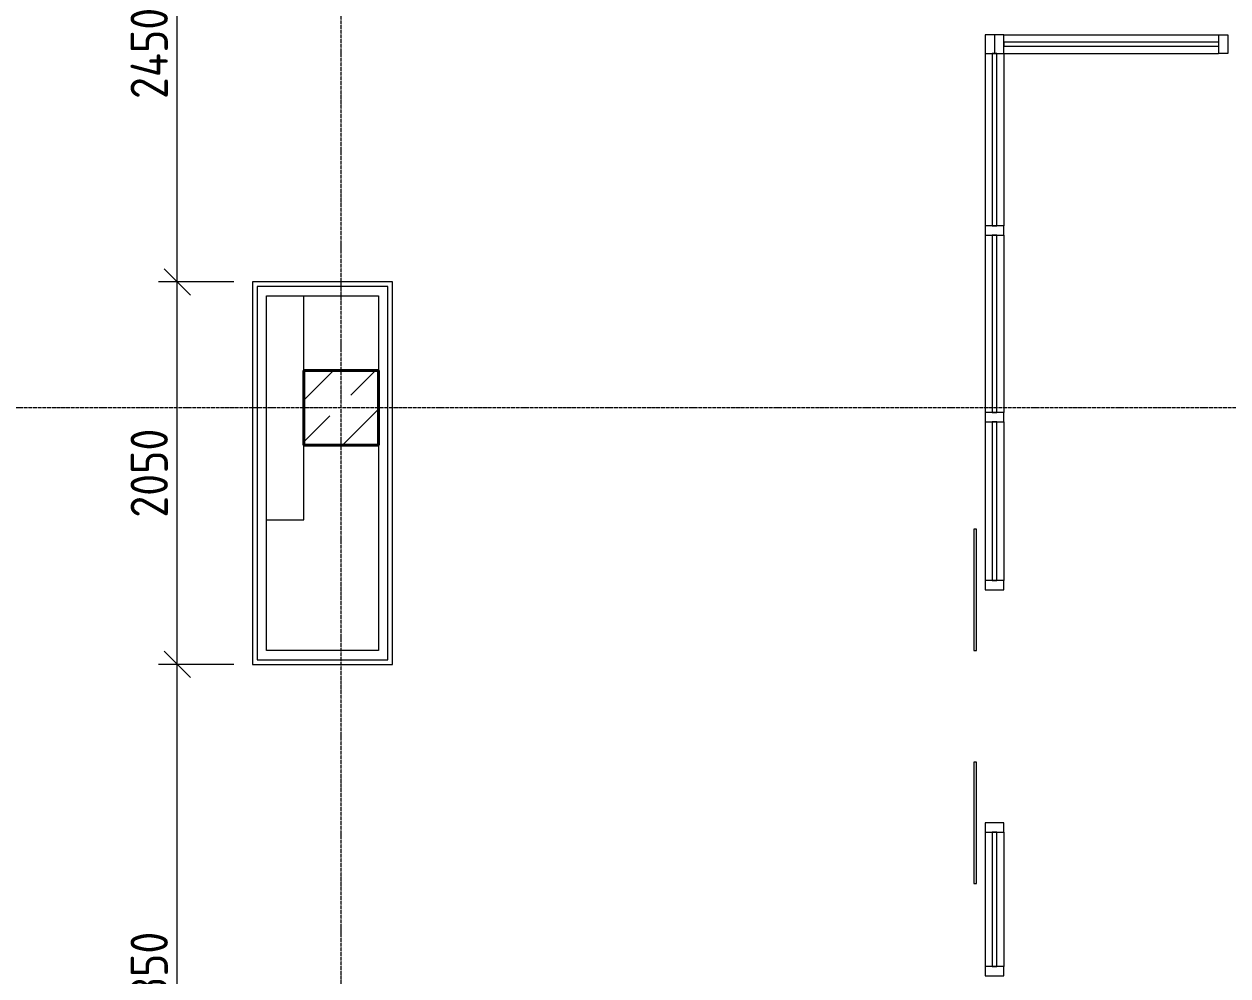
# Model space of a CAD drawing. Header units: millimetres. Extents: x -56773 to 221258, y -262288 to 26541.
# Drawn here: x -9616 to -3166, y -37105 to -32002 of the extents above; entities that cross this region are included whole.
import ezdxf

# ---------------------------------------------------------------- set-up
doc = ezdxf.new("R2010")
doc.units = ezdxf.units.MM
doc.linetypes.add('ADSK_Линия сетки', pattern=[25, 20, -2.5, 0, -2.5])
for name, color, linetype, lineweight in [('Витраж', 7, 'Continuous', 9), ('Двери', 7, 'Continuous', 9), ('Несущие колонны', 7, 'Continuous', 18), ('Оси', 7, 'Continuous', 9), ('Панели витража', 7, 'Continuous', 9), ('Перекрытие', 7, 'Continuous', 18), ('Размеры', 7, 'Continuous', 9), ('Стены несущие', 7, 'Continuous', 30), ('Стены отделка', 7, 'Continuous', 30), ('Стены штриховка', 7, 'Continuous', 9), ('Узлы', 7, 'Continuous', 18)]:
    doc.layers.add(name, color=color, linetype=linetype, lineweight=lineweight)
doc.styles.add('GOST Common_3', font='', dxfattribs={"width": 0.9, "height": 200})
doc.styles.get('GOST Common_3').set_extended_font_data('GOST Common')
doc.dimstyles.new('ADSK_Основной_2_0_2', dxfattribs={"dimscale": 304.8, "dimtxt": 201.142999, "dimasz": 0.463911, "dimexe": 0.328084, "dimexo": 0.328084, "dimgap": 0.164042, "dimtad": 1, "dimdec": 3, "dimrnd": 0.001, "dimdsep": 46, "dimtxsty": 'GOST Common_3', "dimblk1": 'OBLIQUE', "dimblk2": 'OBLIQUE', "dimsah": 1, "dimcen": 0.09, "dimdle": 0.328084, "dimazin": 2, "dimtfac": 1, "dimtdec": 4, "dimtix": 1, "dimtmove": 0, "dimatfit": 3, "dimfxl": 1, "dimtvp": 1, "dimtolj": 1, "dimtzin": 0, "dimlwd": 20, "dimlwe": 20, "dimarcsym": 2})

# ---------------------------------------------------------------- blocks, each defined once
blk = doc.blocks.new('ADSK_КолоннаЖБ_Прямоугольная - 400x400 мм-1807142-Кладочный план 1-го этажа')
at = {"layer": 'Несущие колонны', "lineweight": 40}
for p, q in [((-200, 200), (200, 200)), ((-200, -200), (-200, 200)), ((200, 200), (200, -200)), ((200, -200), (-200, -200))]:
    blk.add_line(p, q, dxfattribs=at)
blk = doc.blocks.new('Прямоугольный импост - 50х100 мм-3521548-Кладочный план 1-го этажа')
at = {"layer": 'Витраж', "lineweight": 18}
for p, q in [((-50, 50), (0, 50)), ((-50, -50), (-50, 50)), ((0, 50), (0, -50)), ((0, -50), (-50, -50))]:
    blk.add_line(p, q, dxfattribs=at)
blk = doc.blocks.new('Квадратный угловой импост - 100х100 мм-3520843-Кладочный план 1-го этажа')
at = {"layer": 'Витраж', "lineweight": 18}
for p, q in [((-50, 50), (50, 50)), ((-50, -50), (-50, 50)), ((50, 50), (50, -50)), ((50, -50), (-50, -50))]:
    blk.add_line(p, q, dxfattribs=at)
blk = doc.blocks.new('Системная панель - ADSK_Cтеклопакет_25-3520712-Кладочный план 1-го этажа')
at = {"layer": 'Панели витража', "lineweight": 18}
for p, q in [((425, 12.5), (-425, 12.5)), ((-425, 12.5), (-425, -12.5)), ((425, -12.5), (425, 12.5)), ((-425, -12.5), (425, -12.5))]:
    blk.add_line(p, q, dxfattribs=at)
blk = doc.blocks.new('Прямоугольный импост - 300х100 уширенный профиль-3396084-Кладочный план 1-го этажа')
at = {"layer": 'Витраж'}
for p, q in [((-3050, 12530), (-3050, 11810)), ((-2950, 12530), (-2950, 11810))]:
    blk.add_line(p, q, dxfattribs=at)
blk = doc.blocks.new('Прямоугольный импост - 50х100-V5-Кладочный план 1-го этажа')
at = {"layer": 'Витраж', "lineweight": 18}
for p, q in [((-25, 50), (25, 50)), ((-25, -50), (-25, 50)), ((25, 50), (25, -50)), ((25, -50), (-25, -50))]:
    blk.add_line(p, q, dxfattribs=at)
blk = doc.blocks.new('Витраж-Витрина-Дв_2_ - Двустворчатая дверь витрины Двр-4-3529908-Кладочный план 1-го этажа')
at = {"layer": 'Узлы'}
for p, q in [((-300, 110.55), (-950, 110.55)), ((-950, 110.55), (-950, 96.55)), ((-950, 96.55), (-300, 96.55)), ((-300, 96.55), (-300, 110.55)), ((950, 110.55), (300, 110.55)), ((300, 110.55), (300, 96.55)), ((300, 96.55), (950, 96.55)), ((950, 96.55), (950, 110.55))]:
    blk.add_line(p, q, dxfattribs=at)
blk = doc.blocks.new('Системная панель - ADSK_Cтеклопакет_25-V6-Кладочный план 1-го этажа')
at = {"layer": 'Панели витража', "lineweight": 18}
for p, q in [((360, 12.5), (-360, 12.5)), ((-360, 12.5), (-360, -12.5)), ((360, -12.5), (360, 12.5)), ((-360, -12.5), (360, -12.5))]:
    blk.add_line(p, q, dxfattribs=at)
blk = doc.blocks.new('Прямоугольный импост - 300х100 уширенный профиль-3520708-Кладочный план 1-го этажа')
at = {"layer": 'Витраж'}
for p, q in [((-5750, 14730), (-5750, 13880)), ((-5650, 14730), (-5650, 13880))]:
    blk.add_line(p, q, dxfattribs=at)
blk = doc.blocks.new('Системная панель - ADSK_Cтеклопакет_25-3520858-Кладочный план 1-го этажа')
at = {"layer": 'Панели витража', "lineweight": 18}
for p, q in [((475, 12.5), (-475, 12.5)), ((-475, 12.5), (-475, -12.5)), ((475, -12.5), (475, 12.5)), ((-475, -12.5), (475, -12.5))]:
    blk.add_line(p, q, dxfattribs=at)
blk = doc.blocks.new('Прямоугольный импост - 300х100 уширенный профиль-3520853-Кладочный план 1-го этажа')
at = {"layer": 'Витраж'}
for p, q in [((-5750, 15730), (-5750, 14780)), ((-5650, 15730), (-5650, 14780))]:
    blk.add_line(p, q, dxfattribs=at)
blk = doc.blocks.new('Прямоугольный импост - 50х100-V9-Кладочный план 1-го этажа')
at = {"layer": 'Витраж', "lineweight": 18}
for p, q in [((-25, 50), (25, 50)), ((-25, -50), (-25, 50)), ((25, 50), (25, -50)), ((25, -50), (-25, -50))]:
    blk.add_line(p, q, dxfattribs=at)
blk = doc.blocks.new('Системная панель - ADSK_Cтеклопакет_25-3520860-Кладочный план 1-го этажа')
at = {"layer": 'Панели витража', "lineweight": 18}
for p, q in [((462.5, 12.5), (-462.5, 12.5)), ((-462.5, 12.5), (-462.5, -12.5)), ((462.5, -12.5), (462.5, 12.5)), ((-462.5, -12.5), (462.5, -12.5))]:
    blk.add_line(p, q, dxfattribs=at)
blk = doc.blocks.new('Прямоугольный импост - 300х100 уширенный профиль-3520856-Кладочный план 1-го этажа')
at = {"layer": 'Витраж'}
for p, q in [((-5750, 16705), (-5750, 15780)), ((-5650, 16705), (-5650, 15780))]:
    blk.add_line(p, q, dxfattribs=at)
blk = doc.blocks.new('Системная панель - ADSK_Cтеклопакет_25 мм-3521536-Кладочный план 1-го этажа')
at = {"layer": 'Панели витража', "lineweight": 18}
for p, q in [((-575, 12.5), (575, 12.5)), ((-575, -12.5), (-575, 12.5)), ((575, -12.5), (575, 12.5)), ((575, -12.5), (-575, -12.5))]:
    blk.add_line(p, q, dxfattribs=at)
blk = doc.blocks.new('Прямоугольный импост - 300х100 уширенный профиль-3525578-Кладочный план 1-го этажа')
at = {"layer": 'Витраж'}
for p, q in [((-4450, 16805), (-3300, 16805)), ((-4450, 16705), (-3300, 16705))]:
    blk.add_line(p, q, dxfattribs=at)
blk = doc.blocks.new('Прямоугольный импост - 50х100 мм-3525556-Кладочный план 1-го этажа')
at = {"layer": 'Витраж', "lineweight": 18}
for p, q in [((25, 50), (-25, 50)), ((-25, 50), (-25, -50)), ((25, 50), (25, -50)), ((-25, -50), (25, -50))]:
    blk.add_line(p, q, dxfattribs=at)
blk = doc.blocks.new('_Oblique')
at = {"color": 0, "linetype": 'ByBlock', "lineweight": -2}
blk.add_line((-0.5, -0.5), (0.5, 0.5), dxfattribs=at)
blk = doc.blocks.new('*D3914')
at = {"layer": 'Defpoints', "color": 0, "lineweight": 25, "transparency": 16777216}
for p in [(-8795.2, -35434.7), (-8391.1, -35434.7), (-8191.1, -38784.7)]:
    blk.add_point(p, dxfattribs=at)
at = {"layer": 'Размеры', "color": 0, "lineweight": 20, "transparency": 16777216}
for p, q in [((-8795.2, -38884.7), (-8795.2, -35334.7)), ((-8491.1, -35434.7), (-8895.2, -35434.7)), ((-8291.1, -38784.7), (-8895.2, -38784.7))]:
    blk.add_line(p, q, dxfattribs=at)
at = {"layer": 'Размеры', "color": 0, "lineweight": 20, "transparency": 16777216, "xscale": 141.4, "yscale": 141.4, "zscale": 141.4}
for p, rotation in [((-8795.2, -35434.7), 90), ((-8795.2, -38784.7), 270)]:
    blk.add_blockref('_Oblique', p, dxfattribs=dict(at, rotation=rotation))
at = {"layer": 'Размеры', "color": 0, "lineweight": 9, "transparency": 16777216, "insert": (-8945.2, -37109.7), "char_height": 200, "width": 605.475, "attachment_point": 5, "rotation": 90, "style": 'GOST Common_3'}
blk.add_mtext('\\A1;3350', dxfattribs=at)
blk = doc.blocks.new('*D3915')
at = {"layer": 'Defpoints', "color": 0, "lineweight": 25, "transparency": 16777216}
for p in [(-8795.2, -33384.7), (-8391.1, -33384.7), (-8391.1, -35434.7)]:
    blk.add_point(p, dxfattribs=at)
at = {"layer": 'Размеры', "color": 0, "lineweight": 20, "transparency": 16777216}
for p, q in [((-8795.2, -35534.7), (-8795.2, -33284.7)), ((-8491.1, -33384.7), (-8895.2, -33384.7)), ((-8491.1, -35434.7), (-8895.2, -35434.7))]:
    blk.add_line(p, q, dxfattribs=at)
at = {"layer": 'Размеры', "color": 0, "lineweight": 20, "transparency": 16777216, "xscale": 141.4, "yscale": 141.4, "zscale": 141.4}
for p, rotation in [((-8795.2, -33384.7), 90), ((-8795.2, -35434.7), 270)]:
    blk.add_blockref('_Oblique', p, dxfattribs=dict(at, rotation=rotation))
at = {"layer": 'Размеры', "color": 0, "lineweight": 9, "transparency": 16777216, "insert": (-8945.2, -34409.7), "char_height": 200, "width": 605.475, "attachment_point": 5, "rotation": 90, "style": 'GOST Common_3'}
blk.add_mtext('\\A1;2050', dxfattribs=at)
blk = doc.blocks.new('*D3916')
at = {"layer": 'Defpoints', "color": 0, "lineweight": 25, "transparency": 16777216}
for p in [(-8795.2, -30934.7), (-8491.1, -30934.7), (-8391.1, -33384.7)]:
    blk.add_point(p, dxfattribs=at)
at = {"layer": 'Размеры', "color": 0, "lineweight": 20, "transparency": 16777216}
for p, q in [((-8795.2, -33484.7), (-8795.2, -30834.7)), ((-8591.1, -30934.7), (-8895.2, -30934.7)), ((-8491.1, -33384.7), (-8895.2, -33384.7))]:
    blk.add_line(p, q, dxfattribs=at)
at = {"layer": 'Размеры', "color": 0, "lineweight": 20, "transparency": 16777216, "xscale": 141.4, "yscale": 141.4, "zscale": 141.4}
for p, rotation in [((-8795.2, -30934.7), 90), ((-8795.2, -33384.7), 270)]:
    blk.add_blockref('_Oblique', p, dxfattribs=dict(at, rotation=rotation))
at = {"layer": 'Размеры', "color": 0, "lineweight": 9, "transparency": 16777216, "insert": (-8945.2, -32159.7), "char_height": 200, "width": 625.93, "attachment_point": 5, "rotation": 90, "style": 'GOST Common_3'}
blk.add_mtext('\\A1;2450', dxfattribs=at)

msp = doc.modelspace()

# ---------------------------------------------------------------- hatches: boundary and pattern name
at = {"layer": 'Несущие колонны', "lineweight": 9}
h = msp.add_hatch(dxfattribs=at)
h.set_pattern_fill('FP_3', color=256, style=0, pattern_type=2)
h.set_pattern_definition([(45, (1283.93, -48864.63), (-224.5064, 224.5064), []), (45, (1508.44, -48864.63), (-224.5064, 224.5064), [396.875, -79.375, 3.353, -76.022])])
h.paths.add_polyline_path([(-7876.5438, -34259.6624), (-7716.0657, -34259.6624), (-7716.0657, -33859.6624), (-8116.0657, -33859.6624), (-8116.0657, -34259.6624)])

# ---------------------------------------------------------------- linework, layer by layer
for p, q in [((-7716.0657, -33859.6624), (-8116.0657, -33859.6624)), ((-8116.0657, -33859.6624), (-8116.0657, -34259.6624)), ((-7716.0657, -34259.6624), (-7716.0657, -33859.6624)), ((-8116.0657, -34259.6624), (-7716.0657, -34259.6624))]:
    msp.add_line(p, q, dxfattribs=at)
at = {"layer": 'Оси', "linetype": 'ADSK_Линия сетки', "lineweight": 5}
for p, q in [((-7916.0657, -59838.5137), (-7916.0657, -24363.7173)), ((-1213.4695, -34059.6624), (-23956.1623, -34059.6624))]:
    msp.add_line(p, q, dxfattribs=at)
at = {"layer": 'Перекрытие'}
for p, q in [((-8116.0657, -33859.6624), (-8116.0657, -33459.6624)), ((-8116.0657, -34659.6624), (-8116.0657, -34259.6624)), ((-8316.0657, -34659.6624), (-8116.0657, -34659.6624))]:
    msp.add_line(p, q, dxfattribs=at)
at = {"layer": 'Стены несущие', "lineweight": 9}
for p, q in [((-8316.0657, -35359.6624), (-8316.0657, -33459.6624)), ((-8316.0657, -33459.6624), (-7716.0657, -33459.6624)), ((-7716.0657, -33459.6624), (-7716.0657, -35359.6624)), ((-7716.0657, -35359.6624), (-8316.0657, -35359.6624))]:
    msp.add_line(p, q, dxfattribs=at)
at = {"layer": 'Стены отделка', "lineweight": 18}
for p, q in [((-8391.0657, -33384.6624), (-8391.0657, -35434.6624)), ((-7641.0657, -33384.6624), (-8391.0657, -33384.6624)), ((-7641.0657, -35434.6624), (-7641.0657, -33384.6624)), ((-8391.0657, -35434.6624), (-7641.0657, -35434.6624))]:
    msp.add_line(p, q, dxfattribs=at)
at = {"layer": 'Стены штриховка', "lineweight": 9}
for p, q in [((-8366.0657, -33409.6624), (-8366.0657, -35409.6624)), ((-7666.0657, -33409.6624), (-8366.0657, -33409.6624)), ((-7666.0657, -35409.6624), (-7666.0657, -33409.6624)), ((-8366.0657, -35409.6624), (-7666.0657, -35409.6624))]:
    msp.add_line(p, q, dxfattribs=at)

# ---------------------------------------------------------------- block references
at = {"layer": 'Витраж', "extrusion": (0, 0, -1), "rotation": 89.99999999999972}
for name, p in [('Квадратный угловой импост - 100х100 мм-3520843-Кладочный план 1-го этажа', (4416.0657, -32109.6624)), ('Прямоугольный импост - 50х100-V9-Кладочный план 1-го этажа', (4416.0657, -33109.6624)), ('Прямоугольный импост - 50х100-V9-Кладочный план 1-го этажа', (4416.0657, -34109.6624)), ('Прямоугольный импост - 50х100-V5-Кладочный план 1-го этажа', (4416.0657, -35009.6624)), ('Прямоугольный импост - 50х100-V5-Кладочный план 1-го этажа', (4416.0657, -36309.6624)), ('Прямоугольный импост - 50х100-V5-Кладочный план 1-го этажа', (4416.0657, -37079.6624))]:
    msp.add_blockref(name, p, dxfattribs=at)
at = {"layer": 'Витраж', "extrusion": (0, 0, -1)}
msp.add_blockref('Прямоугольный импост - 50х100 мм-3521548-Кладочный план 1-го этажа', (4416.0657, -32109.6624), dxfattribs=at)
at = {"layer": 'Витраж'}
for name, p in [('Прямоугольный импост - 300х100 уширенный профиль-3525578-Кладочный план 1-го этажа', (83.9343, -48864.6314)), ('Прямоугольный импост - 300х100 уширенный профиль-3520856-Кладочный план 1-го этажа', (1283.9343, -48864.6314)), ('Прямоугольный импост - 300х100 уширенный профиль-3520853-Кладочный план 1-го этажа', (1283.9343, -48864.6314)), ('Прямоугольный импост - 300х100 уширенный профиль-3520708-Кладочный план 1-го этажа', (1283.9343, -48864.6314)), ('Прямоугольный импост - 300х100 уширенный профиль-3396084-Кладочный план 1-го этажа', (-1416.0657, -48864.6314))]:
    msp.add_blockref(name, p, dxfattribs=at)
at = {"layer": 'Витраж', "lineweight": 18, "extrusion": (0, 0, -1)}
msp.add_blockref('Прямоугольный импост - 50х100 мм-3525556-Кладочный план 1-го этажа', (3191.0657, -32109.6624), dxfattribs=at)
at = {"layer": 'Двери', "rotation": 90.00000000000031}
msp.add_blockref('Витраж-Витрина-Дв_2_ - Двустворчатая дверь витрины Двр-4-3529908-Кладочный план 1-го этажа', (-4416.0657, -35659.6624), dxfattribs=at)
at = {"layer": 'Несущие колонны', "lineweight": 40, "rotation": 89.9999999999999}
msp.add_blockref('ADSK_КолоннаЖБ_Прямоугольная - 400x400 мм-1807142-Кладочный план 1-го этажа', (-7916.0657, -34059.6624), dxfattribs=at)
at = {"layer": 'Панели витража', "lineweight": 18, "rotation": 180}
msp.add_blockref('Системная панель - ADSK_Cтеклопакет_25 мм-3521536-Кладочный план 1-го этажа', (-3791.0657, -32109.6624), dxfattribs=at)
at = {"layer": 'Панели витража', "rotation": 90.00000000000031}
for name, p in [('Системная панель - ADSK_Cтеклопакет_25-3520860-Кладочный план 1-го этажа', (-4416.0657, -32622.1624)), ('Системная панель - ADSK_Cтеклопакет_25-3520858-Кладочный план 1-го этажа', (-4416.0657, -33609.6624)), ('Системная панель - ADSK_Cтеклопакет_25-3520712-Кладочный план 1-го этажа', (-4416.0657, -34559.6624)), ('Системная панель - ADSK_Cтеклопакет_25-V6-Кладочный план 1-го этажа', (-4416.0657, -36694.6624))]:
    msp.add_blockref(name, p, dxfattribs=at)

# ---------------------------------------------------------------- dimensions: what is measured, and where the dimension line sits
at = {"layer": 'Размеры', "lineweight": 9}
for base, p1, p2, override, picture, middle in [((-8795.1504, -30934.6624), (-8391.0657, -33384.6624), (-8491.0657, -30934.6624), {"dimpost": '<>', "dimfxl": 2452.039967}, '*D3916', (-8945.1504, -32159.6624)), ((-8795.1504, -33384.6624), (-8391.0657, -35434.6624), (-8391.0657, -33384.6624), {"dimpost": '<>', "dimfxl": 2050}, '*D3915', (-8945.1504, -34409.6624)), ((-8795.1504, -35434.6624), (-8191.0657, -38784.6624), (-8391.0657, -35434.6624), {"dimpost": '<>', "dimfxl": 3355.964839}, '*D3914', (-8945.1504, -37109.6624))]:
    dim = msp.add_linear_dim(base=base, p1=p1, p2=p2, angle=90, dimstyle='ADSK_Основной_2_0_2', override=override, dxfattribs=at)
    dim.commit()
    dim.dimension.update_dxf_attribs({"geometry": picture, "text_midpoint": middle})

doc.saveas('drawing.dxf')
